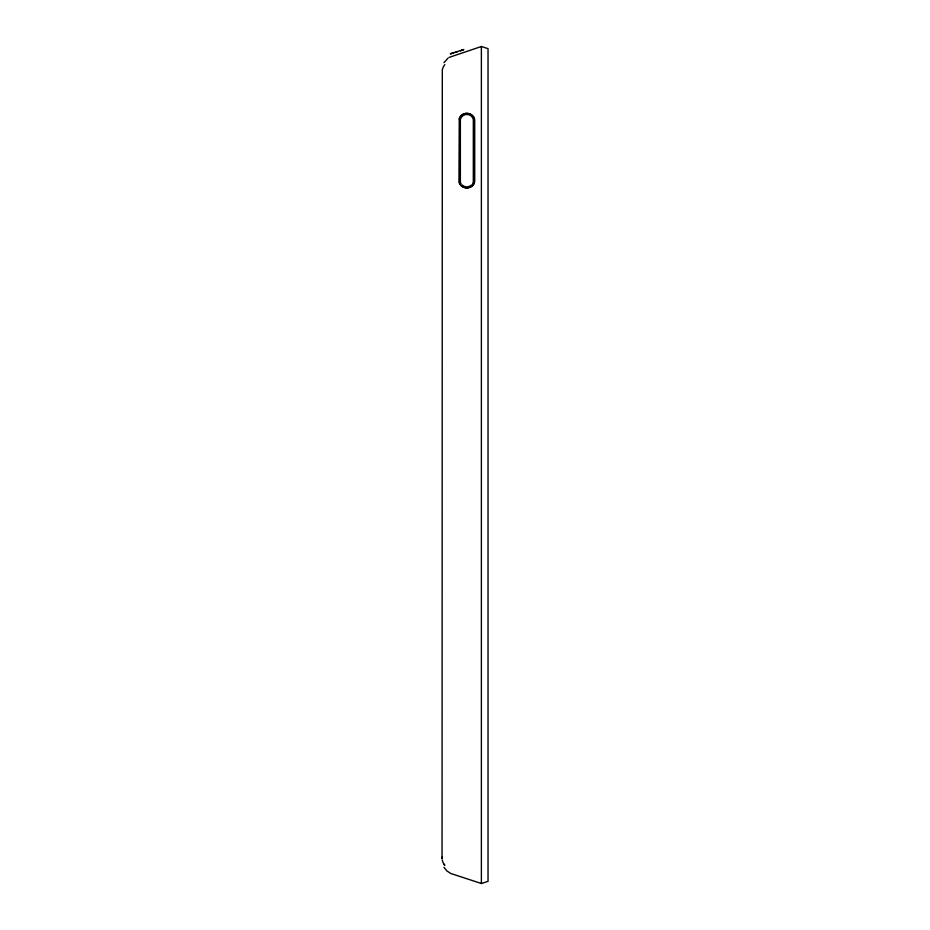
<?xml version="1.0" encoding="UTF-8"?>
<svg xmlns="http://www.w3.org/2000/svg" width="930" height="930" viewBox="0 0 930 930"><rect width="100%" height="100%" fill="white"/><g stroke="black" fill="none" stroke-linecap="round" stroke-linejoin="round"><path stroke-width="1.4" d="M444.854 64.635A14.938 13.566 -1.2 0 0 442.308 69.797L442.052 858.809L441.971 857.135M459.257 119.075L458.967 180.036C458.455 190.301 475.23 190.301 474.719 180.036L474.719 121.26C475.242 112.332 461.187 110.345 459.257 119.075A7.859 7.859 0 0 1 474.428 119.075M443.982 62.659L448.132 58.044M453.794 52.929L450.364 53.754L463.756 49.557M449.19 57.369L481.38 46.5L488.029 48.651L488.029 881.349L481.38 883.5L450.841 873.514L446.923 870.968L443.982 867.341M462.884 49.976L460.466 50.836M455.409 52.44L457.142 51.917M461.722 49.999L463.489 49.569M450.643 53.742L451.329 53.603M443.982 864.144L444.831 865.377A14.938 13.601 0 0 1 442.296 860.215L442.296 860.052M481.38 46.5L481.38 883.5M472.649 183.536A6.708 6.708 0 0 0 473.324 181.92L473.324 119.366A6.708 6.708 0 0 0 460.362 119.366L460.362 181.92A6.708 6.708 0 0 0 461.036 183.536M471.58 184.919A6.708 6.708 0 0 1 462.094 184.919M474.428 182.21A7.859 7.859 0 0 1 459.257 182.21"/></g></svg>
